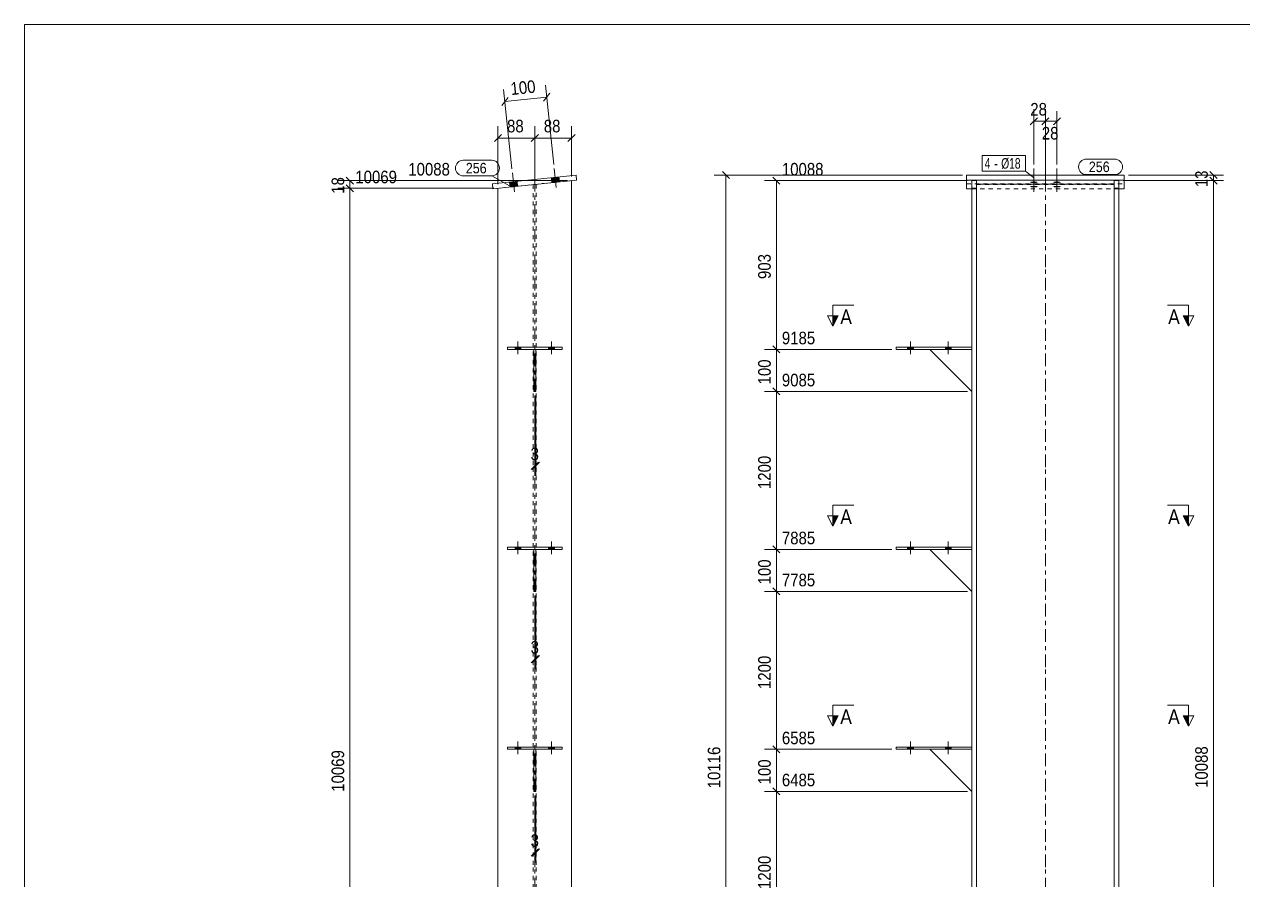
# Model space of a CAD drawing. Header units: millimetres. Extents: x 2 to 579, y 1 to 405.
# Drawn here: x 5 to 294.9, y 201.5 to 405 of the extents above; entities that cross this region are included whole.
import ezdxf

# ---------------------------------------------------------------- set-up
doc = ezdxf.new("R2010")
doc.units = ezdxf.units.MM
for name, pattern in [('XKITLINE00', [0]), ('XKITLINE01', [4, 1, -1, 1, -1]), ('XKITLINE03', [6, 3, -1, 1, -1])]:
    doc.linetypes.add(name, pattern=pattern)
for name, color, linetype, lineweight in [('Bolt', 3, 'Continuous', 0), ('BoltMark', 7, 'Continuous', 0), ('Dimensions', 7, 'Continuous', 0), ('DrawingSheet', 5, 'Continuous', 0), ('Part', 2, 'Continuous', 0), ('PartMark', 7, 'Continuous', 0), ('Section', 6, 'Continuous', 0)]:
    doc.layers.add(name, color=color, linetype=linetype, lineweight=lineweight)
doc.styles.add('ARIAL', font='ARIAL.TTF')
doc.styles.add('ARIAL_NARROW', font='ARIALN.TTF')

# ---------------------------------------------------------------- blocks, each defined once
blk = doc.blocks.new('*A2')
at = {"layer": 'Bolt'}
for points in [[(215.15, 327.67), (215.15, 328.17), (216.55, 328.17), (216.55, 327.67)], [(215.15, 327.67), (215.15, 328.17), (216.55, 328.17), (216.55, 327.67)], [(224.15, 327.67), (224.15, 328.17), (225.55, 328.17), (225.55, 327.67)], [(224.15, 327.67), (224.15, 328.17), (225.55, 328.17), (225.55, 327.67)]]:
    blk.add_hatch(color=3, dxfattribs=at).paths.add_polyline_path(points, flags=17)
at = {"layer": 'Bolt', "color": 3, "linetype": 'XKITLINE00', "lineweight": 0}
for p, q in [((215.15, 327.67), (215.15, 328.17)), ((215.15, 327.67), (215.15, 328.17)), ((215.85, 326.51), (215.85, 329.51)), ((215.85, 326.51), (215.85, 329.51)), ((216.55, 327.67), (216.55, 328.17)), ((216.55, 327.67), (216.55, 328.17)), ((224.15, 327.67), (224.15, 328.17)), ((224.15, 327.67), (224.15, 328.17)), ((224.85, 326.51), (224.85, 329.51)), ((224.85, 326.51), (224.85, 329.51)), ((225.55, 327.67), (225.55, 328.17)), ((225.55, 327.67), (225.55, 328.17))]:
    blk.add_line(p, q, dxfattribs=at)
blk = doc.blocks.new('*A3')
at = {"layer": 'Bolt'}
for points in [[(215.15, 280.09), (215.15, 280.59), (216.55, 280.59), (216.55, 280.09)], [(215.15, 280.09), (215.15, 280.59), (216.55, 280.59), (216.55, 280.09)], [(224.15, 280.09), (224.15, 280.59), (225.55, 280.59), (225.55, 280.09)], [(224.15, 280.09), (224.15, 280.59), (225.55, 280.59), (225.55, 280.09)]]:
    blk.add_hatch(color=3, dxfattribs=at).paths.add_polyline_path(points, flags=17)
at = {"layer": 'Bolt', "color": 3, "linetype": 'XKITLINE00', "lineweight": 0}
for p, q in [((215.85, 278.93), (215.85, 281.93)), ((215.85, 278.93), (215.85, 281.93)), ((224.85, 278.93), (224.85, 281.93)), ((224.85, 278.93), (224.85, 281.93)), ((215.15, 280.09), (215.15, 280.59)), ((215.15, 280.09), (215.15, 280.59)), ((216.55, 280.09), (216.55, 280.59)), ((216.55, 280.09), (216.55, 280.59)), ((224.15, 280.09), (224.15, 280.59)), ((224.15, 280.09), (224.15, 280.59)), ((225.55, 280.09), (225.55, 280.59)), ((225.55, 280.09), (225.55, 280.59))]:
    blk.add_line(p, q, dxfattribs=at)
blk = doc.blocks.new('*A4')
at = {"layer": 'Bolt'}
for points in [[(215.15, 232.51), (215.15, 233.01), (216.55, 233.01), (216.55, 232.51)], [(215.15, 232.51), (215.15, 233.01), (216.55, 233.01), (216.55, 232.51)], [(224.15, 232.51), (224.15, 233.01), (225.55, 233.01), (225.55, 232.51)], [(224.15, 232.51), (224.15, 233.01), (225.55, 233.01), (225.55, 232.51)]]:
    blk.add_hatch(color=3, dxfattribs=at).paths.add_polyline_path(points, flags=17)
at = {"layer": 'Bolt', "color": 3, "linetype": 'XKITLINE00', "lineweight": 0}
for p, q in [((215.15, 232.51), (215.15, 233.01)), ((215.15, 232.51), (215.15, 233.01)), ((215.85, 231.35), (215.85, 234.35)), ((215.85, 231.35), (215.85, 234.35)), ((216.55, 232.51), (216.55, 233.01)), ((216.55, 232.51), (216.55, 233.01)), ((224.15, 232.51), (224.15, 233.01)), ((224.15, 232.51), (224.15, 233.01)), ((224.85, 231.35), (224.85, 234.35)), ((224.85, 231.35), (224.85, 234.35)), ((225.55, 232.51), (225.55, 233.01)), ((225.55, 232.51), (225.55, 233.01))]:
    blk.add_line(p, q, dxfattribs=at)
blk = doc.blocks.new('*A7')
at = {"layer": 'Bolt'}
for points in [[(245.25, 367.62), (245.29, 367.62), (245.34, 367.62), (245.38, 367.62), (245.42, 367.62), (245.47, 367.62), (245.51, 367.61), (245.55, 367.61), (245.59, 367.61), (245.63, 367.6), (245.67, 367.6), (245.7, 367.59), (245.74, 367.59), (245.78, 367.58), (245.81, 367.57), (245.84, 367.57), (245.87, 367.56), (245.9, 367.55), (245.93, 367.55), (245.95, 367.54), (245.98, 367.53), (246, 367.52), (246.02, 367.52), (246.04, 367.51), (246.05, 367.5), (246.07, 367.49), (246.08, 367.48), (246.09, 367.47), (246.09, 367.46), (246.1, 367.45), (246.1, 367.45), (246.1, 367.44), (246.1, 367.43), (246.1, 367.42), (246.09, 367.41), (246.09, 367.4), (246.08, 367.39), (246.07, 367.38), (246.05, 367.37), (246.04, 367.36), (246.02, 367.36), (246, 367.35), (245.98, 367.34), (245.95, 367.33), (245.93, 367.32), (245.9, 367.32), (245.87, 367.31), (245.84, 367.3), (245.81, 367.3), (245.78, 367.29), (245.74, 367.29), (245.7, 367.28), (245.67, 367.28), (245.63, 367.27), (245.59, 367.27), (245.55, 367.26), (245.51, 367.26), (245.47, 367.26), (245.42, 367.25), (245.38, 367.25), (245.34, 367.25), (245.29, 367.25), (245.25, 367.25), (245.2, 367.25), (245.16, 367.25), (245.12, 367.25), (245.07, 367.25), (245.03, 367.25), (244.99, 367.25), (244.94, 367.26), (244.9, 367.26), (244.86, 367.26), (244.82, 367.27), (244.78, 367.27), (244.74, 367.28), (244.7, 367.28), (244.67, 367.29), (244.63, 367.29), (244.6, 367.3), (244.57, 367.3), (244.54, 367.31), (244.51, 367.32), (244.48, 367.32), (244.46, 367.33), (244.43, 367.34), (244.41, 367.35), (244.39, 367.36), (244.37, 367.36), (244.36, 367.37), (244.34, 367.38), (244.33, 367.39), (244.32, 367.4), (244.31, 367.41), (244.31, 367.42), (244.31, 367.43), (244.3, 367.44), (244.31, 367.45), (244.31, 367.45), (244.31, 367.46), (244.32, 367.47), (244.33, 367.48), (244.34, 367.49), (244.36, 367.5), (244.37, 367.51), (244.39, 367.52), (244.41, 367.52), (244.43, 367.53), (244.46, 367.54), (244.48, 367.55), (244.51, 367.55), (244.54, 367.56), (244.57, 367.57), (244.6, 367.57), (244.63, 367.58), (244.67, 367.59), (244.7, 367.59), (244.74, 367.6), (244.78, 367.6), (244.82, 367.61), (244.86, 367.61), (244.9, 367.61), (244.94, 367.62), (244.99, 367.62), (245.03, 367.62), (245.07, 367.62), (245.12, 367.62), (245.16, 367.62), (245.2, 367.62)], [(245.25, 366.57), (245.29, 366.57), (245.34, 366.57), (245.38, 366.57), (245.42, 366.57), (245.47, 366.57), (245.51, 366.56), (245.55, 366.56), (245.59, 366.56), (245.63, 366.55), (245.67, 366.55), (245.7, 366.54), (245.74, 366.54), (245.78, 366.53), (245.81, 366.53), (245.84, 366.52), (245.87, 366.51), (245.9, 366.51), (245.93, 366.5), (245.95, 366.49), (245.98, 366.48), (246, 366.48), (246.02, 366.47), (246.04, 366.46), (246.05, 366.45), (246.07, 366.44), (246.08, 366.43), (246.09, 366.42), (246.09, 366.41), (246.1, 366.41), (246.1, 366.4), (246.1, 366.39), (246.1, 366.38), (246.1, 366.37), (246.09, 366.36), (246.09, 366.35), (246.08, 366.34), (246.07, 366.33), (246.05, 366.32), (246.04, 366.32), (246.02, 366.31), (246, 366.3), (245.98, 366.29), (245.95, 366.28), (245.93, 366.28), (245.9, 366.27), (245.87, 366.26), (245.84, 366.25), (245.81, 366.25), (245.78, 366.24), (245.74, 366.24), (245.7, 366.23), (245.67, 366.23), (245.63, 366.22), (245.59, 366.22), (245.55, 366.21), (245.51, 366.21), (245.47, 366.21), (245.42, 366.21), (245.38, 366.2), (245.34, 366.2), (245.29, 366.2), (245.25, 366.2), (245.2, 366.2), (245.16, 366.2), (245.12, 366.2), (245.07, 366.2), (245.03, 366.2), (244.99, 366.21), (244.94, 366.21), (244.9, 366.21), (244.86, 366.21), (244.82, 366.22), (244.78, 366.22), (244.74, 366.23), (244.7, 366.23), (244.67, 366.24), (244.63, 366.24), (244.6, 366.25), (244.57, 366.25), (244.54, 366.26), (244.51, 366.27), (244.48, 366.28), (244.46, 366.28), (244.43, 366.29), (244.41, 366.3), (244.39, 366.31), (244.37, 366.32), (244.36, 366.32), (244.34, 366.33), (244.33, 366.34), (244.32, 366.35), (244.31, 366.36), (244.31, 366.37), (244.31, 366.38), (244.3, 366.39), (244.31, 366.4), (244.31, 366.41), (244.31, 366.41), (244.32, 366.42), (244.33, 366.43), (244.34, 366.44), (244.36, 366.45), (244.37, 366.46), (244.39, 366.47), (244.41, 366.48), (244.43, 366.48), (244.46, 366.49), (244.48, 366.5), (244.51, 366.51), (244.54, 366.51), (244.57, 366.52), (244.6, 366.53), (244.63, 366.53), (244.67, 366.54), (244.7, 366.54), (244.74, 366.55), (244.78, 366.55), (244.82, 366.56), (244.86, 366.56), (244.9, 366.56), (244.94, 366.57), (244.99, 366.57), (245.03, 366.57), (245.07, 366.57), (245.12, 366.57), (245.16, 366.57), (245.2, 366.57)], [(250.75, 367.62), (250.79, 367.62), (250.84, 367.62), (250.88, 367.62), (250.92, 367.62), (250.97, 367.62), (251.01, 367.61), (251.05, 367.61), (251.09, 367.61), (251.13, 367.6), (251.17, 367.6), (251.2, 367.59), (251.24, 367.59), (251.28, 367.58), (251.31, 367.57), (251.34, 367.57), (251.37, 367.56), (251.4, 367.55), (251.43, 367.55), (251.45, 367.54), (251.48, 367.53), (251.5, 367.52), (251.52, 367.52), (251.54, 367.51), (251.55, 367.5), (251.57, 367.49), (251.58, 367.48), (251.59, 367.47), (251.59, 367.46), (251.6, 367.45), (251.6, 367.45), (251.6, 367.44), (251.6, 367.43), (251.6, 367.42), (251.59, 367.41), (251.59, 367.4), (251.58, 367.39), (251.57, 367.38), (251.55, 367.37), (251.54, 367.36), (251.52, 367.36), (251.5, 367.35), (251.48, 367.34), (251.45, 367.33), (251.43, 367.32), (251.4, 367.32), (251.37, 367.31), (251.34, 367.3), (251.31, 367.3), (251.28, 367.29), (251.24, 367.29), (251.2, 367.28), (251.17, 367.28), (251.13, 367.27), (251.09, 367.27), (251.05, 367.26), (251.01, 367.26), (250.97, 367.26), (250.92, 367.25), (250.88, 367.25), (250.84, 367.25), (250.79, 367.25), (250.75, 367.25), (250.7, 367.25), (250.66, 367.25), (250.62, 367.25), (250.57, 367.25), (250.53, 367.25), (250.49, 367.25), (250.44, 367.26), (250.4, 367.26), (250.36, 367.26), (250.32, 367.27), (250.28, 367.27), (250.24, 367.28), (250.2, 367.28), (250.17, 367.29), (250.13, 367.29), (250.1, 367.3), (250.07, 367.3), (250.04, 367.31), (250.01, 367.32), (249.98, 367.32), (249.96, 367.33), (249.93, 367.34), (249.91, 367.35), (249.89, 367.36), (249.87, 367.36), (249.86, 367.37), (249.84, 367.38), (249.83, 367.39), (249.82, 367.4), (249.81, 367.41), (249.81, 367.42), (249.81, 367.43), (249.8, 367.44), (249.81, 367.45), (249.81, 367.45), (249.81, 367.46), (249.82, 367.47), (249.83, 367.48), (249.84, 367.49), (249.86, 367.5), (249.87, 367.51), (249.89, 367.52), (249.91, 367.52), (249.93, 367.53), (249.96, 367.54), (249.98, 367.55), (250.01, 367.55), (250.04, 367.56), (250.07, 367.57), (250.1, 367.57), (250.13, 367.58), (250.17, 367.59), (250.2, 367.59), (250.24, 367.6), (250.28, 367.6), (250.32, 367.61), (250.36, 367.61), (250.4, 367.61), (250.44, 367.62), (250.49, 367.62), (250.53, 367.62), (250.57, 367.62), (250.62, 367.62), (250.66, 367.62), (250.7, 367.62)], [(250.75, 366.57), (250.79, 366.57), (250.84, 366.57), (250.88, 366.57), (250.92, 366.57), (250.97, 366.57), (251.01, 366.56), (251.05, 366.56), (251.09, 366.56), (251.13, 366.55), (251.17, 366.55), (251.2, 366.54), (251.24, 366.54), (251.28, 366.53), (251.31, 366.53), (251.34, 366.52), (251.37, 366.51), (251.4, 366.51), (251.43, 366.5), (251.45, 366.49), (251.48, 366.48), (251.5, 366.48), (251.52, 366.47), (251.54, 366.46), (251.55, 366.45), (251.57, 366.44), (251.58, 366.43), (251.59, 366.42), (251.59, 366.41), (251.6, 366.41), (251.6, 366.4), (251.6, 366.39), (251.6, 366.38), (251.6, 366.37), (251.59, 366.36), (251.59, 366.35), (251.58, 366.34), (251.57, 366.33), (251.55, 366.32), (251.54, 366.32), (251.52, 366.31), (251.5, 366.3), (251.48, 366.29), (251.45, 366.28), (251.43, 366.28), (251.4, 366.27), (251.37, 366.26), (251.34, 366.25), (251.31, 366.25), (251.28, 366.24), (251.24, 366.24), (251.2, 366.23), (251.17, 366.23), (251.13, 366.22), (251.09, 366.22), (251.05, 366.21), (251.01, 366.21), (250.97, 366.21), (250.92, 366.21), (250.88, 366.2), (250.84, 366.2), (250.79, 366.2), (250.75, 366.2), (250.7, 366.2), (250.66, 366.2), (250.62, 366.2), (250.57, 366.2), (250.53, 366.2), (250.49, 366.21), (250.44, 366.21), (250.4, 366.21), (250.36, 366.21), (250.32, 366.22), (250.28, 366.22), (250.24, 366.23), (250.2, 366.23), (250.17, 366.24), (250.13, 366.24), (250.1, 366.25), (250.07, 366.25), (250.04, 366.26), (250.01, 366.27), (249.98, 366.28), (249.96, 366.28), (249.93, 366.29), (249.91, 366.3), (249.89, 366.31), (249.87, 366.32), (249.86, 366.32), (249.84, 366.33), (249.83, 366.34), (249.82, 366.35), (249.81, 366.36), (249.81, 366.37), (249.81, 366.38), (249.8, 366.39), (249.81, 366.4), (249.81, 366.41), (249.81, 366.41), (249.82, 366.42), (249.83, 366.43), (249.84, 366.44), (249.86, 366.45), (249.87, 366.46), (249.89, 366.47), (249.91, 366.48), (249.93, 366.48), (249.96, 366.49), (249.98, 366.5), (250.01, 366.51), (250.04, 366.51), (250.07, 366.52), (250.1, 366.53), (250.13, 366.53), (250.17, 366.54), (250.2, 366.54), (250.24, 366.55), (250.28, 366.55), (250.32, 366.56), (250.36, 366.56), (250.4, 366.56), (250.44, 366.57), (250.49, 366.57), (250.53, 366.57), (250.57, 366.57), (250.62, 366.57), (250.66, 366.57), (250.7, 366.57)]]:
    blk.add_hatch(color=3, dxfattribs=at).paths.add_polyline_path(points, flags=17)
at = {"layer": 'Bolt', "color": 3, "linetype": 'XKITLINE00', "lineweight": 0}
for p, q in [((245.2, 370.69), (245.2, 366.22)), ((245.2, 369.64), (245.2, 365.17)), ((250.7, 370.69), (250.7, 366.22)), ((250.7, 369.64), (250.7, 365.17))]:
    blk.add_line(p, q, dxfattribs=at)
blk = doc.blocks.new('*A9')
at = {"layer": 'Part'}
blk.add_hatch(color=2, dxfattribs=at).paths.add_polyline_path([(229.65, 110.66), (231.25, 110.66), (230.45, 109.26)], flags=17)
at = {"layer": 'Part', "color": 7, "linetype": 'XKITLINE03', "lineweight": 0}
for p, q in [((247.95, 347.25), (247.95, 376.91)), ((247.95, 299.67), (247.95, 347.15)), ((247.95, 252.09), (247.95, 299.57)), ((247.95, 204.51), (247.95, 251.99)), ((247.95, 156.93), (247.95, 204.41)), ((247.95, 109.35), (247.95, 156.83)), ((247.95, 79.95), (247.95, 109.25))]:
    blk.add_line(p, q, dxfattribs=at)
at = {"layer": 'Part', "color": 2, "linetype": 'XKITLINE00', "lineweight": 0}
for p, q in [((231.55, 367.83), (230.45, 367.83)), ((230.45, 367.83), (230.45, 347.25)), ((231.55, 347.25), (231.55, 367.83)), ((231.55, 366.95), (264.35, 366.95)), ((265.45, 367.83), (264.35, 367.83)), ((264.35, 367.83), (264.35, 347.25)), ((265.45, 347.25), (265.45, 367.83)), ((230.45, 347.15), (230.45, 299.67)), ((231.55, 299.67), (231.55, 347.15)), ((264.35, 347.15), (264.35, 299.67)), ((265.45, 299.67), (265.45, 347.15)), ((230.45, 299.57), (230.45, 252.09)), ((231.55, 252.09), (231.55, 299.57)), ((264.35, 299.57), (264.35, 252.09)), ((265.45, 252.09), (265.45, 299.57)), ((230.45, 251.99), (230.45, 204.51)), ((231.55, 204.51), (231.55, 251.99)), ((264.35, 251.99), (264.35, 204.51)), ((265.45, 204.51), (265.45, 251.99)), ((230.45, 204.41), (230.45, 156.93)), ((231.55, 156.93), (231.55, 204.41)), ((264.35, 204.41), (264.35, 156.93)), ((265.45, 156.93), (265.45, 204.41)), ((230.45, 156.83), (230.45, 109.35)), ((231.55, 109.35), (231.55, 156.83)), ((264.35, 156.83), (264.35, 109.35)), ((265.45, 109.35), (265.45, 156.83)), ((230.45, 109.26), (229.65, 110.66)), ((229.65, 110.66), (231.25, 110.66)), ((231.25, 110.66), (230.45, 109.26)), ((230.45, 109.25), (230.45, 89.95)), ((231.55, 89.95), (231.55, 109.25)), ((264.35, 109.25), (264.35, 89.95)), ((265.45, 89.95), (265.45, 109.25))]:
    blk.add_line(p, q, dxfattribs=at)
at = {"layer": 'Part', "color": 7, "linetype": 'XKITLINE01', "lineweight": 0}
for p, q in [((230.45, 365.99), (231.55, 365.99)), ((231.55, 366.87), (264.35, 366.87)), ((264.35, 365.99), (265.45, 365.99)), ((230.45, 89.95), (265.45, 89.95))]:
    blk.add_line(p, q, dxfattribs=at)
at = {"layer": 'Part', "color": 2, "linetype": 'XKITLINE00', "lineweight": 0}
blk.add_circle((230.45, 110.16), 1, dxfattribs=at)
blk = doc.blocks.new('*A10')
at = {"layer": 'Part', "color": 2, "linetype": 'XKITLINE00', "lineweight": 0}
blk.add_line((220.45, 327.67), (230.45, 317.67), dxfattribs=at)
at = {"layer": 'Part', "color": 7, "linetype": 'XKITLINE01', "lineweight": 0}
for p, q in [((230.45, 327.67), (220.45, 327.67)), ((230.45, 317.67), (230.45, 327.67))]:
    blk.add_line(p, q, dxfattribs=at)
blk = doc.blocks.new('*A11')
at = {"layer": 'Part', "color": 2, "linetype": 'XKITLINE00', "lineweight": 0}
for p, q in [((230.45, 328.17), (212.45, 328.17)), ((212.45, 328.17), (212.45, 327.67)), ((230.45, 327.67), (212.45, 327.67))]:
    blk.add_line(p, q, dxfattribs=at)
at = {"layer": 'Part', "color": 7, "linetype": 'XKITLINE01', "lineweight": 0}
blk.add_line((230.45, 328.17), (230.45, 327.67), dxfattribs=at)
blk = doc.blocks.new('*A12')
at = {"layer": 'Part', "color": 2, "linetype": 'XKITLINE00', "lineweight": 0}
blk.add_line((220.45, 280.09), (230.45, 270.09), dxfattribs=at)
at = {"layer": 'Part', "color": 7, "linetype": 'XKITLINE01', "lineweight": 0}
for p, q in [((230.45, 280.09), (220.45, 280.09)), ((230.45, 270.09), (230.45, 280.09))]:
    blk.add_line(p, q, dxfattribs=at)
blk = doc.blocks.new('*A13')
at = {"layer": 'Part', "color": 2, "linetype": 'XKITLINE00', "lineweight": 0}
for p, q in [((230.45, 280.59), (212.45, 280.59)), ((212.45, 280.59), (212.45, 280.09)), ((230.45, 280.09), (212.45, 280.09))]:
    blk.add_line(p, q, dxfattribs=at)
at = {"layer": 'Part', "color": 7, "linetype": 'XKITLINE01', "lineweight": 0}
blk.add_line((230.45, 280.59), (230.45, 280.09), dxfattribs=at)
blk = doc.blocks.new('*A14')
at = {"layer": 'Part', "color": 2, "linetype": 'XKITLINE00', "lineweight": 0}
blk.add_line((220.45, 232.51), (230.45, 222.51), dxfattribs=at)
at = {"layer": 'Part', "color": 7, "linetype": 'XKITLINE01', "lineweight": 0}
for p, q in [((230.45, 232.51), (220.45, 232.51)), ((230.45, 222.51), (230.45, 232.51))]:
    blk.add_line(p, q, dxfattribs=at)
blk = doc.blocks.new('*A15')
at = {"layer": 'Part', "color": 2, "linetype": 'XKITLINE00', "lineweight": 0}
for p, q in [((230.45, 233.01), (212.45, 233.01)), ((212.45, 233.01), (212.45, 232.51)), ((230.45, 232.51), (212.45, 232.51))]:
    blk.add_line(p, q, dxfattribs=at)
at = {"layer": 'Part', "color": 7, "linetype": 'XKITLINE01', "lineweight": 0}
blk.add_line((230.45, 233.01), (230.45, 232.51), dxfattribs=at)
blk = doc.blocks.new('*A20')
at = {"layer": 'Part', "color": 2, "linetype": 'XKITLINE00', "lineweight": 0}
for p, q in [((229.2, 369.15), (266.7, 369.15)), ((229.2, 369.15), (229.2, 365.86)), ((266.7, 369.15), (266.7, 365.86)), ((229.2, 367.96), (266.7, 367.96)), ((229.2, 365.86), (230.45, 365.86)), ((266.7, 365.86), (265.45, 365.86))]:
    blk.add_line(p, q, dxfattribs=at)
at = {"layer": 'Part', "color": 7, "linetype": 'XKITLINE01', "lineweight": 0}
for p, q in [((229.2, 367.06), (266.7, 367.06)), ((265.45, 365.86), (230.45, 365.86))]:
    blk.add_line(p, q, dxfattribs=at)
blk = doc.blocks.new('*A22')
at = {"layer": 'Bolt'}
for points in [[(123.15, 328.17), (123.15, 327.67), (121.75, 327.67), (121.75, 328.17)], [(123.15, 328.17), (123.15, 327.67), (121.75, 327.67), (121.75, 328.17)], [(131.15, 328.17), (131.15, 327.67), (129.75, 327.67), (129.75, 328.17)], [(131.15, 328.17), (131.15, 327.67), (129.75, 327.67), (129.75, 328.17)]]:
    blk.add_hatch(color=3, dxfattribs=at).paths.add_polyline_path(points, flags=17)
at = {"layer": 'Bolt', "color": 3, "linetype": 'XKITLINE00', "lineweight": 0}
for p, q in [((121.75, 327.67), (121.75, 328.17)), ((121.75, 327.67), (121.75, 328.17)), ((122.45, 326.51), (122.45, 329.51)), ((122.45, 326.51), (122.45, 329.51)), ((123.15, 327.67), (123.15, 328.17)), ((123.15, 327.67), (123.15, 328.17)), ((129.75, 327.67), (129.75, 328.17)), ((129.75, 327.67), (129.75, 328.17)), ((130.45, 326.51), (130.45, 329.51)), ((130.45, 326.51), (130.45, 329.51)), ((131.15, 327.67), (131.15, 328.17)), ((131.15, 327.67), (131.15, 328.17))]:
    blk.add_line(p, q, dxfattribs=at)
blk = doc.blocks.new('*A23')
at = {"layer": 'Bolt'}
for points in [[(123.15, 280.59), (123.15, 280.09), (121.75, 280.09), (121.75, 280.59)], [(123.15, 280.59), (123.15, 280.09), (121.75, 280.09), (121.75, 280.59)], [(131.15, 280.59), (131.15, 280.09), (129.75, 280.09), (129.75, 280.59)], [(131.15, 280.59), (131.15, 280.09), (129.75, 280.09), (129.75, 280.59)]]:
    blk.add_hatch(color=3, dxfattribs=at).paths.add_polyline_path(points, flags=17)
at = {"layer": 'Bolt', "color": 3, "linetype": 'XKITLINE00', "lineweight": 0}
for p, q in [((122.45, 278.93), (122.45, 281.93)), ((122.45, 278.93), (122.45, 281.93)), ((130.45, 278.93), (130.45, 281.93)), ((130.45, 278.93), (130.45, 281.93)), ((121.75, 280.09), (121.75, 280.59)), ((121.75, 280.09), (121.75, 280.59)), ((123.15, 280.09), (123.15, 280.59)), ((123.15, 280.09), (123.15, 280.59)), ((129.75, 280.09), (129.75, 280.59)), ((129.75, 280.09), (129.75, 280.59)), ((131.15, 280.09), (131.15, 280.59)), ((131.15, 280.09), (131.15, 280.59))]:
    blk.add_line(p, q, dxfattribs=at)
blk = doc.blocks.new('*A24')
at = {"layer": 'Bolt'}
for points in [[(123.15, 233.01), (123.15, 232.51), (121.75, 232.51), (121.75, 233.01)], [(123.15, 233.01), (123.15, 232.51), (121.75, 232.51), (121.75, 233.01)], [(131.15, 233.01), (131.15, 232.51), (129.75, 232.51), (129.75, 233.01)], [(131.15, 233.01), (131.15, 232.51), (129.75, 232.51), (129.75, 233.01)]]:
    blk.add_hatch(color=3, dxfattribs=at).paths.add_polyline_path(points, flags=17)
at = {"layer": 'Bolt', "color": 3, "linetype": 'XKITLINE00', "lineweight": 0}
for p, q in [((121.75, 232.51), (121.75, 233.01)), ((121.75, 232.51), (121.75, 233.01)), ((122.45, 231.35), (122.45, 234.35)), ((122.45, 231.35), (122.45, 234.35)), ((123.15, 232.51), (123.15, 233.01)), ((123.15, 232.51), (123.15, 233.01)), ((129.75, 232.51), (129.75, 233.01)), ((129.75, 232.51), (129.75, 233.01)), ((130.45, 231.35), (130.45, 234.35)), ((130.45, 231.35), (130.45, 234.35)), ((131.15, 232.51), (131.15, 233.01)), ((131.15, 232.51), (131.15, 233.01))]:
    blk.add_line(p, q, dxfattribs=at)
blk = doc.blocks.new('*A27')
at = {"layer": 'Bolt'}
for points in [[(132.19, 368.72), (132.32, 367.53), (130.53, 367.34), (130.4, 368.54)], [(132.19, 368.72), (132.32, 367.53), (130.53, 367.34), (130.4, 368.54)], [(122.25, 367.67), (122.37, 366.48), (120.58, 366.29), (120.46, 367.49)], [(122.25, 367.67), (122.37, 366.48), (120.58, 366.29), (120.46, 367.49)]]:
    blk.add_hatch(color=3, dxfattribs=at).paths.add_polyline_path(points, flags=17)
at = {"layer": 'Bolt', "color": 3, "linetype": 'XKITLINE00', "lineweight": 0}
for p, q in [((121.13, 369.64), (121.61, 365.17)), ((121.13, 369.64), (121.61, 365.17)), ((130.4, 368.54), (130.53, 367.34)), ((130.4, 368.54), (130.53, 367.34)), ((131.08, 370.69), (131.55, 366.22)), ((131.08, 370.69), (131.55, 366.22)), ((132.19, 368.72), (132.32, 367.53)), ((132.19, 368.72), (132.32, 367.53)), ((120.46, 367.49), (120.58, 366.29)), ((120.46, 367.49), (120.58, 366.29)), ((122.25, 367.67), (122.37, 366.48)), ((122.25, 367.67), (122.37, 366.48))]:
    blk.add_line(p, q, dxfattribs=at)
blk = doc.blocks.new('*A29')
at = {"layer": 'Part'}
blk.add_hatch(color=2, dxfattribs=at).paths.add_polyline_path([(125.65, 110.66), (127.25, 110.66), (126.45, 109.26)], flags=17)
at = {"layer": 'Part', "color": 7, "linetype": 'XKITLINE03', "lineweight": 0}
for p, q in [((126.45, 347.25), (126.45, 376.91)), ((126.45, 299.67), (126.45, 347.15)), ((126.45, 252.09), (126.45, 299.57)), ((126.45, 204.51), (126.45, 251.99)), ((126.45, 156.93), (126.45, 204.41)), ((126.45, 109.35), (126.45, 156.83)), ((126.45, 79.95), (126.45, 109.25))]:
    blk.add_line(p, q, dxfattribs=at)
at = {"layer": 'Part', "color": 7, "linetype": 'XKITLINE01', "lineweight": 0}
for p, q in [((135.2, 367.83), (117.7, 365.99)), ((126.1, 366.87), (126.1, 347.25)), ((126.8, 366.95), (126.8, 347.25)), ((126.1, 347.15), (126.1, 299.67)), ((126.8, 347.15), (126.8, 299.67)), ((126.1, 299.57), (126.1, 252.09)), ((126.8, 299.57), (126.8, 252.09)), ((126.1, 251.99), (126.1, 204.51)), ((126.8, 251.99), (126.8, 204.51)), ((126.1, 204.41), (126.1, 156.93)), ((126.8, 204.41), (126.8, 156.93)), ((126.1, 156.83), (126.1, 109.35)), ((126.8, 156.83), (126.8, 109.35)), ((126.1, 109.25), (126.1, 89.95)), ((126.8, 109.25), (126.8, 89.95)), ((117.7, 89.95), (135.2, 89.95))]:
    blk.add_line(p, q, dxfattribs=at)
at = {"layer": 'Part', "color": 2, "linetype": 'XKITLINE00', "lineweight": 0}
for p, q in [((117.7, 347.25), (117.7, 365.99)), ((135.2, 347.25), (135.2, 367.83)), ((117.7, 299.67), (117.7, 347.15)), ((135.2, 299.67), (135.2, 347.15)), ((117.7, 252.09), (117.7, 299.57)), ((135.2, 252.09), (135.2, 299.57)), ((117.7, 204.51), (117.7, 251.99)), ((135.2, 204.51), (135.2, 251.99)), ((117.7, 156.93), (117.7, 204.41)), ((135.2, 156.93), (135.2, 204.41)), ((117.7, 109.35), (117.7, 156.83)), ((135.2, 109.35), (135.2, 156.83)), ((126.45, 109.26), (125.65, 110.66)), ((125.65, 110.66), (127.25, 110.66)), ((127.25, 110.66), (126.45, 109.26)), ((117.7, 89.95), (117.7, 109.25)), ((135.2, 89.95), (135.2, 109.25))]:
    blk.add_line(p, q, dxfattribs=at)
blk.add_circle((126.45, 110.16), 1, dxfattribs=at)
blk = doc.blocks.new('*A30')
at = {"layer": 'Part', "color": 2, "linetype": 'XKITLINE00', "lineweight": 0}
for p, q in [((126.2, 317.67), (126.2, 327.67)), ((126.7, 317.67), (126.7, 327.67)), ((126.2, 317.67), (126.7, 317.67))]:
    blk.add_line(p, q, dxfattribs=at)
at = {"layer": 'Part', "color": 7, "linetype": 'XKITLINE01', "lineweight": 0}
for p, q in [((126.2, 327.67), (126.7, 327.67)), ((126.7, 327.67), (126.2, 327.67))]:
    blk.add_line(p, q, dxfattribs=at)
blk = doc.blocks.new('*A31')
at = {"layer": 'Part', "color": 2, "linetype": 'XKITLINE00', "lineweight": 0}
for p, q in [((119.95, 328.17), (132.95, 328.17)), ((119.95, 327.67), (119.95, 328.17)), ((132.95, 327.67), (119.95, 327.67)), ((132.95, 328.17), (132.95, 327.67))]:
    blk.add_line(p, q, dxfattribs=at)
blk = doc.blocks.new('*A32')
at = {"layer": 'Part', "color": 2, "linetype": 'XKITLINE00', "lineweight": 0}
for p, q in [((126.2, 270.09), (126.2, 280.09)), ((126.7, 270.09), (126.7, 280.09)), ((126.2, 270.09), (126.7, 270.09))]:
    blk.add_line(p, q, dxfattribs=at)
at = {"layer": 'Part', "color": 7, "linetype": 'XKITLINE01', "lineweight": 0}
for p, q in [((126.2, 280.09), (126.7, 280.09)), ((126.7, 280.09), (126.2, 280.09))]:
    blk.add_line(p, q, dxfattribs=at)
blk = doc.blocks.new('*A33')
at = {"layer": 'Part', "color": 2, "linetype": 'XKITLINE00', "lineweight": 0}
for p, q in [((119.95, 280.59), (132.95, 280.59)), ((119.95, 280.09), (119.95, 280.59)), ((132.95, 280.09), (119.95, 280.09)), ((132.95, 280.59), (132.95, 280.09))]:
    blk.add_line(p, q, dxfattribs=at)
blk = doc.blocks.new('*A34')
at = {"layer": 'Part', "color": 2, "linetype": 'XKITLINE00', "lineweight": 0}
for p, q in [((126.2, 222.51), (126.2, 232.51)), ((126.7, 222.51), (126.7, 232.51)), ((126.2, 222.51), (126.7, 222.51))]:
    blk.add_line(p, q, dxfattribs=at)
at = {"layer": 'Part', "color": 7, "linetype": 'XKITLINE01', "lineweight": 0}
for p, q in [((126.2, 232.51), (126.7, 232.51)), ((126.7, 232.51), (126.2, 232.51))]:
    blk.add_line(p, q, dxfattribs=at)
blk = doc.blocks.new('*A35')
at = {"layer": 'Part', "color": 2, "linetype": 'XKITLINE00', "lineweight": 0}
for p, q in [((119.95, 233.01), (132.95, 233.01)), ((119.95, 232.51), (119.95, 233.01)), ((132.95, 232.51), (119.95, 232.51)), ((132.95, 233.01), (132.95, 232.51))]:
    blk.add_line(p, q, dxfattribs=at)
blk = doc.blocks.new('*A40')
at = {"layer": 'Part', "color": 2, "linetype": 'XKITLINE00', "lineweight": 0}
for p, q in [((116.38, 367.06), (136.27, 369.15)), ((136.39, 367.96), (136.27, 369.15)), ((116.51, 365.86), (116.38, 367.06)), ((116.51, 365.86), (136.39, 367.96))]:
    blk.add_line(p, q, dxfattribs=at)
blk = doc.blocks.new('*A46')
at = {"layer": 'DrawingSheet', "color": 5, "linetype": 'XKITLINE00', "lineweight": 0}
for p, q in [((579, 405), (5, 405)), ((5, 405), (5, 5))]:
    blk.add_line(p, q, dxfattribs=at)
blk = doc.blocks.new('*A54')
at = {"layer": 'Dimensions', "color": 7, "linetype": 'XKITLINE00', "lineweight": 0}
for p, q in [((228.2, 369.15), (169.1, 369.15)), ((171.11, 370), (172.8, 368.31)), ((171.95, 88.45), (171.95, 369.15)), ((227.95, 88.45), (169.1, 88.45)), ((171.11, 89.3), (172.8, 87.6))]:
    blk.add_line(p, q, dxfattribs=at)
at = {"layer": 'Dimensions', "color": 3}
for p in [(171.95, 369.15), (171.95, 88.45)]:
    blk.add_point(p, dxfattribs=at)
at = {"layer": 'Dimensions', "color": 3, "style": 'ARIAL', "width": 0.85}
blk.add_text('10116', height=3, rotation=90.0002, dxfattribs=at).set_placement((170.6, 223.24))
blk = doc.blocks.new('*A56')
at = {"layer": 'Dimensions', "color": 7, "linetype": 'XKITLINE00', "lineweight": 0}
for p, q in [((287.11, 368.68), (288.8, 366.99)), ((266.45, 367.83), (290.35, 367.83)), ((287.95, 89.95), (287.95, 367.83)), ((266.45, 89.95), (290.35, 89.95)), ((287.11, 90.8), (288.8, 89.1))]:
    blk.add_line(p, q, dxfattribs=at)
at = {"layer": 'Dimensions', "color": 3}
for p in [(287.95, 367.83), (287.95, 89.95)]:
    blk.add_point(p, dxfattribs=at)
at = {"layer": 'Dimensions', "color": 3, "style": 'ARIAL', "width": 0.85}
blk.add_text('10088', height=3, rotation=90.0002, dxfattribs=at).set_placement((286.6, 223.33))
blk = doc.blocks.new('*A57')
at = {"layer": 'Dimensions', "color": 7, "linetype": 'XKITLINE00', "lineweight": 0}
for p, q in [((267.7, 369.15), (290.35, 369.15)), ((287.11, 370), (288.8, 368.31)), ((287.11, 368.68), (288.8, 366.99)), ((287.95, 367.83), (287.95, 369.15)), ((266.45, 367.83), (290.35, 367.83))]:
    blk.add_line(p, q, dxfattribs=at)
at = {"layer": 'Dimensions', "color": 3}
for p in [(287.95, 369.15), (287.95, 367.83)]:
    blk.add_point(p, dxfattribs=at)
at = {"layer": 'Dimensions', "color": 3, "style": 'ARIAL', "width": 0.85}
blk.add_text('13', height=3, rotation=90.0002, dxfattribs=at).set_placement((286.6, 366.27))
blk = doc.blocks.new('*A62')
at = {"layer": 'Dimensions', "color": 7, "linetype": 'XKITLINE00', "lineweight": 0}
for p, q in [((183.11, 223.36), (184.8, 221.66)), ((229.45, 222.51), (181.1, 222.51)), ((183.95, 184.93), (183.95, 222.51)), ((183.11, 185.78), (184.8, 184.08)), ((211.45, 184.93), (181.1, 184.93))]:
    blk.add_line(p, q, dxfattribs=at)
at = {"layer": 'Dimensions', "color": 3}
for p in [(183.95, 222.51), (183.95, 184.93)]:
    blk.add_point(p, dxfattribs=at)
at = {"layer": 'Dimensions', "color": 3, "style": 'ARIAL', "width": 0.85}
blk.add_text('6485', height=3, dxfattribs=at).set_placement((185.25, 223.71))
blk.add_text('1200', height=3, rotation=90.0002, dxfattribs=at).set_placement((182.6, 199.27))
blk = doc.blocks.new('*A63')
at = {"layer": 'Dimensions', "color": 7, "linetype": 'XKITLINE00', "lineweight": 0}
for p, q in [((211.45, 232.51), (181.1, 232.51)), ((183.11, 233.36), (184.8, 231.66)), ((183.95, 222.51), (183.95, 232.51)), ((183.11, 223.36), (184.8, 221.66)), ((229.45, 222.51), (181.1, 222.51))]:
    blk.add_line(p, q, dxfattribs=at)
at = {"layer": 'Dimensions', "color": 3}
for p in [(183.95, 232.51), (183.95, 222.51)]:
    blk.add_point(p, dxfattribs=at)
at = {"layer": 'Dimensions', "color": 3, "style": 'ARIAL', "width": 0.85}
blk.add_text('6585', height=3, dxfattribs=at).set_placement((185.25, 233.71))
blk.add_text('100', height=3, rotation=90.0002, dxfattribs=at).set_placement((182.6, 224.17))
blk = doc.blocks.new('*A64')
at = {"layer": 'Dimensions', "color": 7, "linetype": 'XKITLINE00', "lineweight": 0}
for p, q in [((229.45, 270.09), (181.1, 270.09)), ((183.11, 270.94), (184.8, 269.24)), ((183.95, 232.51), (183.95, 270.09)), ((211.45, 232.51), (181.1, 232.51)), ((183.11, 233.36), (184.8, 231.66))]:
    blk.add_line(p, q, dxfattribs=at)
at = {"layer": 'Dimensions', "color": 3}
for p in [(183.95, 270.09), (183.95, 232.51)]:
    blk.add_point(p, dxfattribs=at)
at = {"layer": 'Dimensions', "color": 3, "style": 'ARIAL', "width": 0.85}
blk.add_text('7785', height=3, dxfattribs=at).set_placement((185.25, 271.29))
blk.add_text('1200', height=3, rotation=90.0002, dxfattribs=at).set_placement((182.6, 246.85))
blk = doc.blocks.new('*A65')
at = {"layer": 'Dimensions', "color": 7, "linetype": 'XKITLINE00', "lineweight": 0}
for p, q in [((211.45, 280.09), (181.1, 280.09)), ((183.11, 280.94), (184.8, 279.24)), ((183.95, 270.09), (183.95, 280.09)), ((229.45, 270.09), (181.1, 270.09)), ((183.11, 270.94), (184.8, 269.24))]:
    blk.add_line(p, q, dxfattribs=at)
at = {"layer": 'Dimensions', "color": 3}
for p in [(183.95, 280.09), (183.95, 270.09)]:
    blk.add_point(p, dxfattribs=at)
at = {"layer": 'Dimensions', "color": 3, "style": 'ARIAL', "width": 0.85}
blk.add_text('7885', height=3, dxfattribs=at).set_placement((185.25, 281.29))
blk.add_text('100', height=3, rotation=90.0002, dxfattribs=at).set_placement((182.6, 271.75))
blk = doc.blocks.new('*A66')
at = {"layer": 'Dimensions', "color": 7, "linetype": 'XKITLINE00', "lineweight": 0}
for p, q in [((229.45, 317.67), (181.1, 317.67)), ((183.11, 318.52), (184.8, 316.82)), ((183.95, 280.09), (183.95, 317.67)), ((211.45, 280.09), (181.1, 280.09)), ((183.11, 280.94), (184.8, 279.24))]:
    blk.add_line(p, q, dxfattribs=at)
at = {"layer": 'Dimensions', "color": 3}
for p in [(183.95, 317.67), (183.95, 280.09)]:
    blk.add_point(p, dxfattribs=at)
at = {"layer": 'Dimensions', "color": 3, "style": 'ARIAL', "width": 0.85}
blk.add_text('9085', height=3, dxfattribs=at).set_placement((185.25, 318.87))
blk.add_text('1200', height=3, rotation=90.0002, dxfattribs=at).set_placement((182.6, 294.43))
blk = doc.blocks.new('*A67')
at = {"layer": 'Dimensions', "color": 7, "linetype": 'XKITLINE00', "lineweight": 0}
for p, q in [((211.45, 327.67), (181.1, 327.67)), ((183.11, 328.52), (184.8, 326.82)), ((183.95, 317.67), (183.95, 327.67)), ((229.45, 317.67), (181.1, 317.67)), ((183.11, 318.52), (184.8, 316.82))]:
    blk.add_line(p, q, dxfattribs=at)
at = {"layer": 'Dimensions', "color": 3}
for p in [(183.95, 327.67), (183.95, 317.67)]:
    blk.add_point(p, dxfattribs=at)
at = {"layer": 'Dimensions', "color": 3, "style": 'ARIAL', "width": 0.85}
blk.add_text('9185', height=3, dxfattribs=at).set_placement((185.25, 328.87))
blk.add_text('100', height=3, rotation=90.0002, dxfattribs=at).set_placement((182.6, 319.33))
blk = doc.blocks.new('*A68')
at = {"layer": 'Dimensions', "color": 7, "linetype": 'XKITLINE00', "lineweight": 0}
for p, q in [((183.11, 368.68), (184.8, 366.99)), ((229.45, 367.83), (181.1, 367.83)), ((183.95, 327.67), (183.95, 367.83)), ((211.45, 327.67), (181.1, 327.67)), ((183.11, 328.52), (184.8, 326.82))]:
    blk.add_line(p, q, dxfattribs=at)
at = {"layer": 'Dimensions', "color": 3}
for p in [(183.95, 367.83), (183.95, 327.67)]:
    blk.add_point(p, dxfattribs=at)
at = {"layer": 'Dimensions', "color": 3, "style": 'ARIAL', "width": 0.85}
blk.add_text('10088', height=3, dxfattribs=at).set_placement((185.25, 369.03))
blk.add_text('903', height=3, rotation=90.0002, dxfattribs=at).set_placement((182.6, 344.41))
blk = doc.blocks.new('*A71')
at = {"layer": 'Dimensions', "color": 7, "linetype": 'XKITLINE00', "lineweight": 0}
for p, q in [((246.05, 382.8), (244.36, 381.1)), ((245.2, 371.69), (245.2, 384.8)), ((248.8, 382.8), (247.11, 381.1)), ((247.95, 367.95), (247.95, 384.8)), ((245.2, 381.95), (247.95, 381.95))]:
    blk.add_line(p, q, dxfattribs=at)
at = {"layer": 'Dimensions', "color": 3}
for p in [(245.2, 381.95), (247.95, 381.95)]:
    blk.add_point(p, dxfattribs=at)
at = {"layer": 'Dimensions', "color": 3, "style": 'ARIAL', "width": 0.85}
blk.add_text('28', height=3, dxfattribs=at).set_placement((244.35, 383.3))
blk = doc.blocks.new('*A72')
at = {"layer": 'Dimensions', "color": 7, "linetype": 'XKITLINE00', "lineweight": 0}
for p, q in [((248.8, 382.8), (247.11, 381.1)), ((247.95, 367.95), (247.95, 384.35)), ((251.55, 382.8), (249.86, 381.1)), ((250.7, 371.69), (250.7, 384.35)), ((247.95, 381.95), (250.7, 381.95))]:
    blk.add_line(p, q, dxfattribs=at)
at = {"layer": 'Dimensions', "color": 3}
for p in [(247.95, 381.95), (250.7, 381.95)]:
    blk.add_point(p, dxfattribs=at)
at = {"layer": 'Dimensions', "color": 3, "style": 'ARIAL', "width": 0.85}
blk.add_text('28', height=3, dxfattribs=at).set_placement((247.1, 377.6))
blk = doc.blocks.new('*A73')
at = {"layer": 'BoltMark', "color": 7, "linetype": 'XKITLINE00', "lineweight": 0}
for p, q in [((232.91, 373.77), (243.2, 373.77)), ((232.91, 370.07), (232.91, 373.77)), ((243.2, 370.07), (243.2, 373.77)), ((232.91, 370.07), (243.2, 370.07)), ((245.2, 368.46), (243.2, 370.07))]:
    blk.add_line(p, q, dxfattribs=at)
at = {"layer": 'BoltMark', "color": 3, "style": 'ARIAL_NARROW', "width": 0.85}
for s, p in [('4', (233.51, 370.67)), ('-', (235.78, 370.67)), ('Ø18', (237.44, 370.67))]:
    blk.add_text(s, height=2.5, dxfattribs=at).set_placement(p)
blk = doc.blocks.new('*A75')
at = {"layer": 'PartMark', "color": 7, "linetype": 'XKITLINE00', "lineweight": 0}
for p, q in [((257.69, 372.95), (264.45, 372.95)), ((257.69, 369.25), (264.45, 369.25))]:
    blk.add_line(p, q, dxfattribs=at)
for centre, start, end in [((257.69, 371.1), 90, 270), ((264.45, 371.1), 270, 90)]:
    blk.add_arc(centre, 1.85, start, end, dxfattribs=at)
at = {"layer": 'PartMark', "color": 3, "style": 'ARIAL', "width": 0.85}
blk.add_text('256', height=2.5, dxfattribs=at).set_placement((258.29, 369.85))
blk = doc.blocks.new('*A79')
at = {"layer": 'Section'}
for points in [[(198.64, 240.51), (197.39, 238.01), (197.39, 240.51)], [(282.02, 240.51), (282.02, 238.01), (280.77, 240.51)]]:
    blk.add_hatch(color=3, dxfattribs=at).paths.add_polyline_path(points, flags=17)
at = {"layer": 'Section', "color": 1, "linetype": 'XKITLINE00', "lineweight": 0}
for p, q in [((197.39, 243.01), (202.39, 243.01)), ((197.39, 243.01), (197.39, 238.01)), ((282.02, 243.01), (277.02, 243.01)), ((282.02, 243.01), (282.02, 238.01))]:
    blk.add_line(p, q, dxfattribs=at)
at = {"layer": 'Section', "color": 3, "linetype": 'XKITLINE00', "lineweight": 0}
for p, q in [((197.39, 238.01), (196.14, 240.51)), ((198.64, 240.51), (196.14, 240.51)), ((197.39, 238.01), (198.64, 240.51)), ((280.77, 240.51), (283.27, 240.51)), ((282.02, 238.01), (280.77, 240.51)), ((283.27, 240.51), (282.02, 238.01))]:
    blk.add_line(p, q, dxfattribs=at)
at = {"layer": 'Section', "color": 7, "style": 'ARIAL', "width": 0.85}
for p in [(199.14, 238.51), (277.16, 238.51)]:
    blk.add_text('A', height=3.5, dxfattribs=at).set_placement(p)
blk = doc.blocks.new('*A80')
at = {"layer": 'Section'}
for points in [[(198.64, 335.67), (197.39, 333.17), (197.39, 335.67)], [(282.02, 335.67), (282.02, 333.17), (280.77, 335.67)]]:
    blk.add_hatch(color=3, dxfattribs=at).paths.add_polyline_path(points, flags=17)
at = {"layer": 'Section', "color": 1, "linetype": 'XKITLINE00', "lineweight": 0}
for p, q in [((197.39, 338.17), (202.39, 338.17)), ((197.39, 338.17), (197.39, 333.17)), ((282.02, 338.17), (277.02, 338.17)), ((282.02, 338.17), (282.02, 333.17))]:
    blk.add_line(p, q, dxfattribs=at)
at = {"layer": 'Section', "color": 3, "linetype": 'XKITLINE00', "lineweight": 0}
for p, q in [((197.39, 333.17), (196.14, 335.67)), ((198.64, 335.67), (196.14, 335.67)), ((197.39, 333.17), (198.64, 335.67)), ((280.77, 335.67), (283.27, 335.67)), ((282.02, 333.17), (280.77, 335.67)), ((283.27, 335.67), (282.02, 333.17))]:
    blk.add_line(p, q, dxfattribs=at)
at = {"layer": 'Section', "color": 7, "style": 'ARIAL', "width": 0.85}
for p in [(199.14, 333.67), (277.16, 333.67)]:
    blk.add_text('A', height=3.5, dxfattribs=at).set_placement(p)
blk = doc.blocks.new('*A81')
at = {"layer": 'Section'}
for points in [[(198.64, 288.09), (197.39, 285.59), (197.39, 288.09)], [(282.02, 288.09), (282.02, 285.59), (280.77, 288.09)]]:
    blk.add_hatch(color=3, dxfattribs=at).paths.add_polyline_path(points, flags=17)
at = {"layer": 'Section', "color": 1, "linetype": 'XKITLINE00', "lineweight": 0}
for p, q in [((197.39, 290.59), (202.39, 290.59)), ((197.39, 290.59), (197.39, 285.59)), ((282.02, 290.59), (277.02, 290.59)), ((282.02, 290.59), (282.02, 285.59))]:
    blk.add_line(p, q, dxfattribs=at)
at = {"layer": 'Section', "color": 3, "linetype": 'XKITLINE00', "lineweight": 0}
for p, q in [((197.39, 285.59), (196.14, 288.09)), ((198.64, 288.09), (196.14, 288.09)), ((197.39, 285.59), (198.64, 288.09)), ((280.77, 288.09), (283.27, 288.09)), ((282.02, 285.59), (280.77, 288.09)), ((283.27, 288.09), (282.02, 285.59))]:
    blk.add_line(p, q, dxfattribs=at)
at = {"layer": 'Section', "color": 7, "style": 'ARIAL', "width": 0.85}
for p in [(199.14, 286.09), (277.16, 286.09)]:
    blk.add_text('A', height=3.5, dxfattribs=at).set_placement(p)
blk = doc.blocks.new('*A85')
at = {"layer": 'Dimensions', "color": 7, "linetype": 'XKITLINE00', "lineweight": 0}
for p, q in [((116.7, 365.99), (79.6, 365.99)), ((81.6, 366.84), (83.3, 365.14)), ((82.45, 89.95), (82.45, 365.99)), ((115.45, 89.95), (79.6, 89.95)), ((81.6, 90.8), (83.3, 89.1))]:
    blk.add_line(p, q, dxfattribs=at)
at = {"layer": 'Dimensions', "color": 3}
for p in [(82.45, 365.99), (82.45, 89.95)]:
    blk.add_point(p, dxfattribs=at)
at = {"layer": 'Dimensions', "color": 3, "style": 'ARIAL', "width": 0.85}
for s, p in [('10069', (83.75, 367.19)), ('0', (83.75, 91.15))]:
    blk.add_text(s, height=3, dxfattribs=at).set_placement(p)
blk.add_text('10069', height=3, rotation=90.0002, dxfattribs=at).set_placement((81.1, 222.41))
blk = doc.blocks.new('*A86')
at = {"layer": 'Dimensions', "color": 7, "linetype": 'XKITLINE00', "lineweight": 0}
for p, q in [((81.6, 368.68), (83.3, 366.99)), ((134.2, 367.83), (79.6, 367.83)), ((116.7, 365.99), (79.6, 365.99)), ((81.6, 366.84), (83.3, 365.14)), ((82.45, 365.99), (82.45, 367.83))]:
    blk.add_line(p, q, dxfattribs=at)
at = {"layer": 'Dimensions', "color": 3}
for p in [(82.45, 367.83), (82.45, 365.99)]:
    blk.add_point(p, dxfattribs=at)
at = {"layer": 'Dimensions', "color": 3, "style": 'ARIAL', "width": 0.85}
blk.add_text('10088', height=3, dxfattribs=at).set_placement((96.35, 369.03))
blk.add_text('18', height=3, rotation=90.0002, dxfattribs=at).set_placement((81.1, 364.69))
blk = doc.blocks.new('*A87')
at = {"layer": 'Dimensions', "color": 7, "linetype": 'XKITLINE00', "lineweight": 0}
for p, q in [((121.03, 370.64), (119.04, 389.47)), ((130.04, 388.62), (128.53, 386.76)), ((130.97, 371.69), (128.99, 390.52)), ((120.1, 387.57), (118.59, 385.71)), ((119.34, 386.64), (129.29, 387.69))]:
    blk.add_line(p, q, dxfattribs=at)
at = {"layer": 'Dimensions', "color": 3}
for p in [(119.34, 386.64), (129.29, 387.69)]:
    blk.add_point(p, dxfattribs=at)
at = {"layer": 'Dimensions', "color": 3, "style": 'ARIAL', "width": 0.85}
blk.add_text('100', height=3, rotation=6.0218, dxfattribs=at).set_placement((120.85, 388.16))
blk = doc.blocks.new('*A91')
at = {"layer": 'Dimensions', "color": 7, "linetype": 'XKITLINE00', "lineweight": 0}
for p, q in [((126.45, 316.67), (126.45, 297.55)), ((126.7, 316.67), (126.7, 297.55)), ((127.3, 300.8), (125.6, 299.1)), ((127.55, 300.8), (125.85, 299.1)), ((126.45, 299.95), (126.7, 299.95))]:
    blk.add_line(p, q, dxfattribs=at)
at = {"layer": 'Dimensions', "color": 3}
for p in [(126.45, 299.95), (126.7, 299.95)]:
    blk.add_point(p, dxfattribs=at)
at = {"layer": 'Dimensions', "color": 3, "style": 'ARIAL', "width": 0.85}
blk.add_text('3', height=3, dxfattribs=at).set_placement((125.46, 301.3))
blk = doc.blocks.new('*A92')
at = {"layer": 'Dimensions', "color": 7, "linetype": 'XKITLINE00', "lineweight": 0}
for p, q in [((126.45, 269.09), (126.45, 251.55)), ((126.7, 269.09), (126.7, 251.55)), ((127.3, 254.8), (125.6, 253.1)), ((127.55, 254.8), (125.85, 253.1)), ((126.45, 253.95), (126.7, 253.95))]:
    blk.add_line(p, q, dxfattribs=at)
at = {"layer": 'Dimensions', "color": 3}
for p in [(126.45, 253.95), (126.7, 253.95)]:
    blk.add_point(p, dxfattribs=at)
at = {"layer": 'Dimensions', "color": 3, "style": 'ARIAL', "width": 0.85}
blk.add_text('3', height=3, dxfattribs=at).set_placement((125.46, 255.3))
blk = doc.blocks.new('*A93')
at = {"layer": 'Dimensions', "color": 7, "linetype": 'XKITLINE00', "lineweight": 0}
for p, q in [((126.45, 221.51), (126.45, 205.55)), ((126.7, 221.51), (126.7, 205.55)), ((127.3, 208.8), (125.6, 207.1)), ((127.55, 208.8), (125.85, 207.1)), ((126.45, 207.95), (126.7, 207.95))]:
    blk.add_line(p, q, dxfattribs=at)
at = {"layer": 'Dimensions', "color": 3}
for p in [(126.45, 207.95), (126.7, 207.95)]:
    blk.add_point(p, dxfattribs=at)
at = {"layer": 'Dimensions', "color": 3, "style": 'ARIAL', "width": 0.85}
blk.add_text('3', height=3, dxfattribs=at).set_placement((125.46, 209.3))
blk = doc.blocks.new('*A95')
at = {"layer": 'Dimensions', "color": 7, "linetype": 'XKITLINE00', "lineweight": 0}
for p, q in [((117.7, 366.99), (117.7, 380.8)), ((126.45, 367.91), (126.45, 380.8)), ((118.55, 378.8), (116.85, 377.1)), ((117.7, 377.95), (126.45, 377.95)), ((127.3, 378.8), (125.6, 377.1))]:
    blk.add_line(p, q, dxfattribs=at)
at = {"layer": 'Dimensions', "color": 3}
for p in [(117.7, 377.95), (126.45, 377.95)]:
    blk.add_point(p, dxfattribs=at)
at = {"layer": 'Dimensions', "color": 3, "style": 'ARIAL', "width": 0.85}
blk.add_text('88', height=3, dxfattribs=at).set_placement((119.85, 379.3))
blk = doc.blocks.new('*A96')
at = {"layer": 'Dimensions', "color": 7, "linetype": 'XKITLINE00', "lineweight": 0}
for p, q in [((126.45, 367.91), (126.45, 380.8)), ((135.2, 368.83), (135.2, 380.8)), ((127.3, 378.8), (125.6, 377.1)), ((126.45, 377.95), (135.2, 377.95)), ((136.05, 378.8), (134.35, 377.1))]:
    blk.add_line(p, q, dxfattribs=at)
at = {"layer": 'Dimensions', "color": 3}
for p in [(126.45, 377.95), (135.2, 377.95)]:
    blk.add_point(p, dxfattribs=at)
at = {"layer": 'Dimensions', "color": 3, "style": 'ARIAL', "width": 0.85}
blk.add_text('88', height=3, dxfattribs=at).set_placement((128.6, 379.3))
blk = doc.blocks.new('*A99')
at = {"layer": 'PartMark', "color": 7, "linetype": 'XKITLINE00', "lineweight": 0}
for p, q in [((109.44, 372.65), (116.2, 372.65)), ((109.44, 368.95), (116.2, 368.95)), ((120.45, 366.56), (116.2, 368.95))]:
    blk.add_line(p, q, dxfattribs=at)
for centre, start, end in [((109.44, 370.8), 90, 270), ((116.2, 370.8), 270, 90)]:
    blk.add_arc(centre, 1.85, start, end, dxfattribs=at)
at = {"layer": 'PartMark', "color": 3, "style": 'ARIAL', "width": 0.85}
blk.add_text('256', height=2.5, dxfattribs=at).set_placement((110.04, 369.55))

msp = doc.modelspace()

# ---------------------------------------------------------------- block references
at = {"lineweight": 0}
for name in ['*A46', '*A87', '*A71', '*A72', '*A95', '*A96', '*A86', '*A99', '*A68', '*A73', '*A75', '*A85', '*A40', '*A27', '*A54', '*A20', '*A7', '*A57', '*A56', '*A80', '*A67', '*A31', '*A22', '*A30', '*A11', '*A2', '*A10', '*A66', '*A91', '*A81', '*A65', '*A23', '*A3', '*A33', '*A32', '*A13', '*A12', '*A64', '*A92', '*A79', '*A63', '*A35', '*A24', '*A34', '*A15', '*A4', '*A14', '*A62', '*A93']:
    msp.add_blockref(name, (0, 0), dxfattribs=at)
at = {"layer": 'Part', "lineweight": 0}
for name in ['*A29', '*A9']:
    msp.add_blockref(name, (0, 0), dxfattribs=at)

doc.saveas('drawing.dxf')
